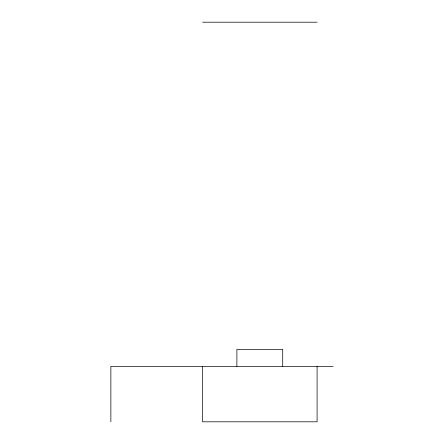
<?xml version="1.0" encoding="UTF-8"?>
<svg xmlns="http://www.w3.org/2000/svg" width="444" height="444" viewBox="0 0 444 444"><rect width="100%" height="100%" fill="white"/><g stroke="black" fill="none" stroke-linecap="round" stroke-linejoin="round"><path stroke-width="0.67" d="M202.525 22.2L317.088 22.2M333.128 366.35L110.872 366.35L110.872 421.8M317.088 366.35L317.088 421.8L202.525 421.8L202.525 366.35M282.717 366.35L282.717 349.395L236.891 349.395L236.891 366.35"/></g></svg>
